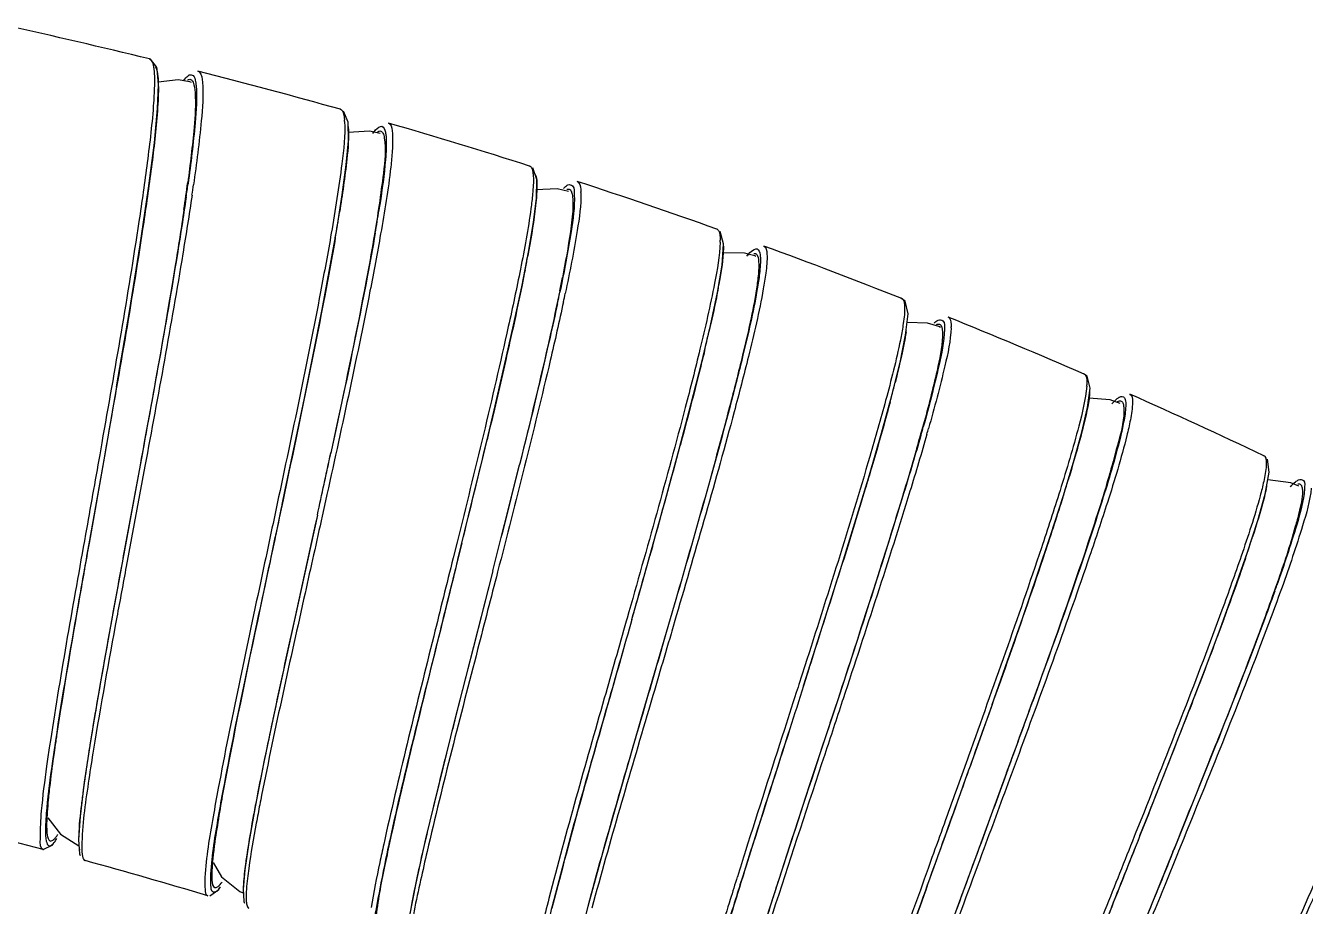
# Model space of a CAD drawing. Header units: millimetres. Extents: x 601 to 1195, y -13 to 407.
# Drawn here: x 1000.04 to 1017.27, y 369.66 to 381.51 of the extents above; entities that cross this region are included whole.
import ezdxf

# ---------------------------------------------------------------- set-up
doc = ezdxf.new("R2010")
doc.units = ezdxf.units.MM
doc.header["$LTSCALE"] = 0.1

msp = doc.modelspace()

# ---------------------------------------------------------------- linework, layer by layer
at = {"color": 7, "linetype": 'Continuous'}
for p, q in [((1001.726, 381.06), (1001.706, 381.066)), ((1001.804, 380.96), (1001.726, 381.06)), ((1002.096, 380.783), (1001.828, 380.752)), ((1002.254, 380.758), (1002.096, 380.783)), ((1002.168, 380.77), (1002.185, 380.793)), ((1002.185, 380.793), (1002.201, 380.811)), ((1002.277, 380.749), (1002.254, 380.758)), ((1004.384, 380.213), (1004.324, 380.363)), ((1004.388, 379.962), (1004.384, 380.213)), ((1004.673, 380.091), (1004.386, 380.073)), ((1004.814, 380.062), (1004.673, 380.091)), ((1006.925, 379.444), (1006.872, 379.597)), ((1006.92, 379.19), (1006.925, 379.444)), ((1007.2, 379.316), (1006.91, 379.304)), ((1007.35, 379.281), (1007.2, 379.316)), ((1007.39, 379.28), (1007.393, 379.272)), ((1009.439, 378.574), (1009.395, 378.741)), ((1004.736, 378.681), (1004.728, 378.636)), ((1006.804, 378.42), (1006.801, 378.401)), ((1009.719, 378.452), (1009.43, 378.454)), ((1009.858, 378.414), (1009.719, 378.452)), ((1009.779, 378.435), (1009.768, 378.422)), ((1009.875, 378.405), (1009.858, 378.414)), ((1011.884, 377.804), (1011.825, 377.843)), ((1011.922, 377.633), (1011.884, 377.804)), ((1011.89, 377.345), (1011.922, 377.633)), ((1012.184, 377.509), (1011.909, 377.515)), ((1012.335, 377.463), (1012.184, 377.509)), ((1006.586, 377.365), (1006.567, 377.278)), ((1012.357, 377.451), (1012.335, 377.463)), ((1009.171, 377.088), (1009.163, 377.057)), ((1009.182, 377.134), (1009.171, 377.088)), ((1014.333, 376.793), (1014.283, 376.826)), ((1001.268, 376.651), (1001.104, 375.719)), ((1014.372, 376.633), (1014.333, 376.793)), ((1014.339, 376.372), (1014.372, 376.633)), ((1014.643, 376.476), (1014.355, 376.497)), ((1014.778, 376.428), (1014.643, 376.476)), ((1004.22, 376.08), (1004.151, 375.759)), ((1004.223, 376.09), (1004.153, 375.764)), ((1006.285, 376.062), (1006.255, 375.937)), ((1001.068, 375.896), (1001.04, 375.734)), ((1001.132, 375.878), (1001.105, 375.723)), ((1008.868, 375.911), (1008.855, 375.861)), ((1001.104, 375.719), (1000.894, 374.537)), ((1001.104, 375.719), (1000.897, 374.546)), ((1001.584, 375.595), (1001.371, 374.442)), ((1001.584, 375.596), (1001.373, 374.453)), ((1006.719, 375.713), (1006.691, 375.602)), ((1006.723, 375.726), (1006.695, 375.613)), ((1011.461, 375.663), (1011.434, 375.572)), ((1016.784, 375.5), (1016.761, 375.679)), ((1001.649, 375.583), (1001.397, 374.232)), ((1016.729, 375.207), (1016.784, 375.5)), ((1003.495, 375.066), (1003.537, 375.263)), ((1017.074, 375.357), (1016.765, 375.399)), ((1017.185, 375.312), (1017.074, 375.357)), ((1017.221, 375.315), (1017.225, 375.304)), ((1004.08, 375.114), (1004.035, 374.911)), ((1003.97, 374.925), (1003.58, 373.146)), ((1003.97, 374.925), (1003.946, 374.814)), ((1003.946, 374.814), (1003.67, 373.558)), ((1000.894, 374.537), (1000.864, 374.37)), ((1005.851, 374.558), (1005.798, 374.347)), ((1005.862, 374.33), (1005.907, 374.511)), ((1005.907, 374.511), (1005.862, 374.331)), ((1005.916, 374.548), (1005.907, 374.511)), ((1008.48, 374.495), (1008.443, 374.365)), ((1011.056, 374.329), (1011.046, 374.295)), ((1006.333, 374.175), (1005.866, 372.345)), ((1006.333, 374.175), (1006.066, 373.133)), ((1008.204, 373.518), (1008.323, 373.939)), ((1016.957, 373.953), (1016.941, 373.91)), ((1008.775, 373.712), (1008.668, 373.345)), ((1008.774, 373.711), (1008.668, 373.345)), ((1008.796, 373.786), (1008.774, 373.711)), ((1008.797, 373.787), (1008.775, 373.712)), ((1008.14, 373.535), (1008.129, 373.498)), ((1008.802, 373.567), (1008.741, 373.36)), ((1008.741, 373.36), (1008.732, 373.327)), ((1003.58, 373.146), (1003.401, 372.318)), ((1010.533, 372.893), (1010.453, 372.645)), ((1010.593, 372.866), (1010.516, 372.625)), ((1001.052, 372.68), (1000.926, 371.937)), ((1010.453, 372.645), (1010.441, 372.608)), ((1013.677, 372.632), (1013.598, 372.413)), ((1013.682, 372.642), (1013.602, 372.419)), ((1005.866, 372.345), (1005.83, 372.205)), ((1011.048, 372.45), (1011.037, 372.417)), ((1013.054, 372.374), (1012.797, 371.655)), ((1015.719, 372.325), (1015.698, 372.273)), ((1000.981, 372.27), (1000.967, 372.184)), ((1003.401, 372.318), (1003.251, 371.599)), ((1003.392, 372.277), (1003.379, 372.217)), ((1015.442, 371.615), (1015.68, 372.226)), ((1000.444, 371.883), (1000.435, 371.824)), ((1000.926, 371.937), (1000.833, 371.33)), ((1016.102, 371.923), (1016.072, 371.846)), ((1016.109, 371.936), (1016.078, 371.857)), ((1012.722, 371.64), (1012.569, 371.216)), ((1012.735, 371.677), (1012.722, 371.64)), ((1012.797, 371.655), (1012.784, 371.618)), ((1013.416, 371.716), (1013.323, 371.462)), ((1003.251, 371.599), (1003.132, 370.997)), ((1013.261, 371.485), (1013.249, 371.452)), ((1013.323, 371.462), (1013.311, 371.429)), ((1015.162, 370.906), (1015.442, 371.615)), ((1000.833, 371.33), (1000.775, 370.866)), ((1005.604, 371.297), (1005.428, 370.565)), ((1003.161, 371.146), (1003.15, 371.09)), ((1003.165, 371.171), (1003.161, 371.146)), ((1003.132, 370.997), (1003.046, 370.515)), ((1003.15, 371.09), (1003.146, 371.071)), ((1005.543, 371.051), (1005.514, 370.93)), ((1000.344, 370.848), (1000.512, 370.63)), ((1000.775, 370.866), (1000.755, 370.55)), ((1005.514, 370.93), (1005.493, 370.839)), ((1015.099, 370.926), (1014.982, 370.633)), ((1015.044, 370.608), (1015.162, 370.906)), ((1015.162, 370.906), (1015.044, 370.609)), ((1014.982, 370.633), (1014.968, 370.596)), ((1015.044, 370.608), (1015.029, 370.572)), ((1000.281, 370.423), (1000.409, 370.485)), ((1000.434, 370.525), (1000.446, 370.545)), ((1003.046, 370.515), (1002.992, 370.147)), ((1004.878, 370.558), (1004.863, 370.493)), ((1004.944, 370.548), (1004.938, 370.52)), ((1005.428, 370.565), (1005.294, 369.967)), ((1000.281, 370.423), (1000.282, 370.423)), ((1000.842, 370.273), (1000.844, 370.272)), ((1009.798, 370.384), (1009.733, 370.18)), ((1009.802, 370.389), (1009.742, 370.2)), ((1010.286, 370.338), (1010.014, 369.493)), ((1015.55, 370.365), (1015.382, 369.952)), ((1015.502, 370.424), (1015.489, 370.39)), ((1015.563, 370.398), (1015.55, 370.365)), ((1002.567, 370.247), (1002.681, 370.055)), ((1002.992, 370.147), (1002.97, 369.888)), ((1009.733, 370.18), (1009.696, 370.062)), ((1002.615, 369.913), (1002.625, 369.918)), ((1002.625, 369.918), (1002.634, 369.925)), ((1002.65, 369.892), (1002.663, 369.912)), ((1002.681, 370.055), (1002.926, 369.855)), ((1005.294, 369.967), (1005.206, 369.51)), ((1002.488, 369.803), (1002.494, 369.8)), ((1002.521, 369.797), (1002.643, 369.881)), ((1002.926, 369.855), (1002.98, 369.833)), ((1002.974, 369.814), (1002.977, 369.786)), ((1010.094, 369.744), (1010.083, 369.711))]:
    msp.add_line(p, q, dxfattribs=at)
for points in [[(1001.831, 380.721), (1001.812, 380.929), (1001.804, 380.96)], [(1001.268, 376.651), (1001.441, 377.666), (1001.586, 378.564), (1001.698, 379.324), (1001.776, 379.934), (1001.819, 380.396), (1001.831, 380.721)], [(1003.537, 375.263), (1003.667, 375.879), (1003.795, 376.496), (1003.918, 377.104), (1004.034, 377.692), (1004.14, 378.251), (1004.232, 378.77), (1004.306, 379.236), (1004.359, 379.638), (1004.388, 379.962)], [(1006.722, 377.997), (1006.812, 378.463), (1006.88, 378.865), (1006.92, 379.19)], [(1009.356, 377.922), (1009.418, 378.287), (1009.439, 378.574)], [(1006.487, 376.923), (1006.612, 377.48), (1006.722, 377.997)], [(1009.141, 376.967), (1009.262, 377.477), (1009.356, 377.922)], [(1011.704, 376.533), (1011.814, 376.977), (1011.89, 377.345)], [(1006.206, 375.732), (1006.35, 376.337), (1006.487, 376.923)], [(1008.842, 375.813), (1009, 376.408), (1009.141, 376.967)], [(1011.404, 375.468), (1011.565, 376.025), (1011.704, 376.533)], [(1014.009, 375.172), (1014.15, 375.635), (1014.262, 376.039), (1014.339, 376.372)], [(1008.323, 373.939), (1008.5, 374.567), (1008.674, 375.196), (1008.842, 375.813)], [(1005.907, 374.511), (1006.056, 375.118), (1006.206, 375.732)], [(1011.036, 374.264), (1011.226, 374.877), (1011.404, 375.468)], [(1013.054, 372.374), (1013.262, 372.962), (1013.466, 373.546), (1013.662, 374.116), (1013.845, 374.661), (1014.009, 375.172)], [(1016.493, 374.426), (1016.63, 374.851), (1016.729, 375.207)], [(1001.373, 374.453), (1001.208, 373.554), (1001.052, 372.68)], [(1016.127, 373.4), (1016.323, 373.938), (1016.493, 374.426)], [(1010.516, 372.625), (1010.642, 373.019), (1010.84, 373.641), (1011.036, 374.264)], [(1015.68, 372.226), (1015.911, 372.825), (1016.127, 373.4)], [(1008.668, 373.345), (1008.345, 372.237), (1008.055, 371.239), (1007.808, 370.373)], [(1006.066, 373.133), (1005.818, 372.157), (1005.604, 371.297)], [(1010.975, 372.437), (1010.602, 371.304), (1010.286, 370.338)], [(1013.249, 371.452), (1012.835, 370.323), (1012.487, 369.37), (1012.188, 368.537)], [(1000.512, 370.63), (1000.76, 370.472), (1000.761, 370.471)], [(1000.755, 370.55), (1000.77, 370.364), (1000.779, 370.339)], [(1007.808, 370.373), (1007.612, 369.655), (1007.467, 369.089), (1007.375, 368.673)], [(1015.489, 370.39), (1015.034, 369.269), (1014.654, 368.329), (1014.328, 367.509)], [(1002.97, 369.888), (1002.981, 369.722), (1002.988, 369.7)]]:
    msp.add_lwpolyline(points, dxfattribs=at)
for centre, radius, start, end in [((982.961, 304.665), 78.667, 76.2121, 77.65815), ((982.961, 304.665), 78.666, 74.27527, 75.72132), ((1004.272, 380.355), 0.0337, 69.2036, 73.9527), ((1003.505, 380.178), 0.833, 4.1095, 4.5121), ((1003.422, 380.173), 0.916, 3.2251, 4.1015), ((982.961, 304.665), 78.666, 72.33861, 73.78465), ((972.067, 383.484), 30.434, 351.6034, 352.2888), ((982.961, 304.665), 78.666, 70.40194, 71.84799), ((972.11, 383.571), 30.409, 351.7431, 352.0863), ((970.83, 383.865), 31.792, 351.6201, 351.8753), ((1007.587, 379.043), 0.411, 134.6418, 137.4246), ((1006.716, 379.242), 0.802, 1.9065, 2.385), ((976.877, 383.39), 27.742, 350.1769, 350.9019), ((982.868, 382.503), 22.206, 350.1878, 351.0075), ((1009.336, 378.743), 0.0339, 63.3458, 70.0892), ((1008.454, 378.618), 0.938, 358.7744, 0.4949), ((982.961, 304.665), 78.667, 68.46527, 69.91132), ((986.232, 382.239), 20.924, 348.9253, 349.4308), ((985.416, 382.398), 22.268, 348.4564, 348.9256), ((1001.122, 379.521), 8.387, 349.4318, 349.7472), ((978.234, 383.962), 29.623, 347.9355, 348.2451), ((977, 384.334), 30.982, 347.8116, 348.0316), ((1012.578, 377.186), 0.444, 132.5657, 133.1877), ((1012.547, 377.22), 0.398, 131.1943, 132.5789), ((982.961, 304.665), 78.666, 66.52877, 67.97481), ((983.26, 383.375), 26.662, 346.4629, 347.0308), ((1008.765, 377.874), 3.168, 351.0942, 351.2618), ((1008.956, 377.845), 2.975, 351.2597, 351.6445), ((1011.768, 377.465), 0.733, 358.3812, 359.4478), ((1014.28, 376.792), 0.0337, 61.2742, 66.6232), ((991.616, 381.802), 20.767, 345.0589, 345.5887), ((994.962, 380.939), 17.312, 345.5974, 345.8572), ((1013.472, 376.722), 0.857, 355.7807, 356.9573), ((982.961, 304.665), 78.666, 64.5921, 66.03815), ((983.759, 383.961), 29.429, 343.9509, 344.577), ((984, 383.987), 29.209, 344.123, 344.3617), ((982.811, 384.435), 30.549, 343.998, 344.1475), ((817.88, 421.184), 193.733, 346.07064, 346.49358), ((894.276, 406.626), 118.638, 344.28614, 344.9706), ((700.573, 441.483), 310.612, 347.62675, 347.78503), ((705.211, 440.171), 305.801, 347.6806, 347.8405), ((775.772, 433.087), 237.968, 345.66668, 346.0236), ((779.706, 431.852), 233.851, 345.72128, 346.08188), ((988.419, 383.222), 26.827, 342.5616, 343.1561), ((1013.813, 375.927), 3.003, 347.3577, 347.7241), ((1014.127, 375.859), 2.682, 347.7191, 348.3737), ((1000.785, 379.726), 16.578, 341.8053, 342.0955), ((997.214, 380.904), 20.338, 341.1899, 341.7941), ((712.186, 457.621), 307.733, 344.13929, 344.30316), ((835.097, 429.227), 184.324, 342.1952, 342.66121), ((989.873, 383.552), 28.66, 340.3155, 340.4917), ((1234.62, 322.82), 236.458, 167.60932, 167.92701), ((968.901, 390.933), 50.376, 339.7788, 339.8947), ((1065.601, 361.324), 65.54, 170.27061, 170.3857), ((746.92, 468.758), 283.549, 339.9297, 340.13634), ((747.474, 468.854), 283.061, 339.8802, 340.08137), ((1045.231, 364.739), 44.886, 170.452, 170.9756), ((849.112, 436.869), 178.672, 338.33448, 338.80547), ((1035.245, 366.567), 35.272, 171.3217, 171.4822), ((1033.375, 367.006), 33.285, 171.4435, 171.5879), ((823.835, 448.009), 206.775, 337.95234, 338.38682), ((822.295, 448.861), 208.523, 337.90398, 338.32838), ((1041.123, 364.22), 39.051, 169.0928, 169.6531), ((1010.028, 370.151), 9.726, 173.1353, 174.4683), ((1016.649, 369.101), 15.972, 172.1808, 172.402), ((1039.796, 363.912), 37.286, 168.8006, 169.002), ((982.961, 304.665), 68, 75.24373, 76.68978), ((1049.561, 360.3), 45.311, 166.5496, 167.1088), ((1000.011, 370.931), 0.558, 322.8034, 325.0425), ((999.885, 371.02), 0.712, 325.0051, 326.1968), ((1002.856, 370.541), 2.1, 178.333, 178.5346), ((1000.141, 370.752), 0.371, 320.348, 321.429), ((982.961, 304.665), 68, 73.30694, 74.75299), ((1010.206, 369.271), 7.266, 172.0668, 172.3055), ((1145.474, 327.339), 142.407, 162.39781, 162.54512), ((1009.728, 369.335), 6.783, 172.3068, 172.4427), ((1021.693, 366.52), 16.757, 168.2619, 168.3877), ((1122.565, 333.724), 118.098, 162.10206, 162.24197), ((1035.224, 362.645), 28.951, 165.7625, 166.0373), ((1087.283, 345.005), 81.056, 162.25393, 162.56171), ((1090.852, 343.645), 84.81, 162.11578, 162.44031)]:
    msp.add_arc(centre, radius, start, end, dxfattribs=at)
for points, knots in [([(1001.71, 381.065), (1001.73, 381.06), (1001.749, 381.024), (1001.757, 380.994), (1001.759, 380.983)], [0, 0, 0, 0, 0.649511, 1, 1, 1, 1]), ([(1001.759, 380.983), (1001.764, 380.964), (1001.779, 380.862), (1001.778, 380.758), (1001.775, 380.673)], [0, 0, 0, 0, 0.183897, 1, 1, 1, 1]), ([(1001.791, 380.959), (1001.814, 380.922), (1001.829, 380.794), (1001.831, 380.674), (1001.829, 380.596)], [0, 0, 0, 0, 0.360552, 1, 1, 1, 1]), ([(1002.201, 380.811), (1002.208, 380.82), (1002.222, 380.834), (1002.239, 380.845), (1002.246, 380.849)], [0, 0, 0, 0, 0.559684, 1, 1, 1, 1]), ([(1002.226, 380.783), (1002.232, 380.786), (1002.243, 380.791), (1002.257, 380.791), (1002.262, 380.79)], [0, 0, 0, 0, 0.545622, 1, 1, 1, 1]), ([(1002.246, 380.849), (1002.262, 380.857), (1002.321, 380.845), (1002.325, 380.788), (1002.33, 380.759)], [0, 0, 0, 0, 0.368106, 1, 1, 1, 1]), ([(1002.262, 380.79), (1002.266, 380.789), (1002.274, 380.785), (1002.28, 380.779), (1002.283, 380.776)], [0, 0, 0, 0, 0.47291, 1, 1, 1, 1]), ([(1002.283, 380.776), (1002.289, 380.768), (1002.316, 380.718), (1002.32, 380.66), (1002.324, 380.613)], [0, 0, 0, 0, 0.166184, 1, 1, 1, 1]), ([(1002.363, 380.902), (1002.371, 380.9), (1002.417, 380.863), (1002.417, 380.799), (1002.422, 380.753)], [0, 0, 0, 0, 0.150079, 1, 1, 1, 1]), ([(1001.775, 380.673), (1001.773, 380.608), (1001.755, 380.272), (1001.715, 379.938), (1001.68, 379.671)], [0, 0, 0, 0, 0.19566, 1, 1, 1, 1]), ([(1001.829, 380.596), (1001.827, 380.534), (1001.81, 380.22), (1001.774, 379.907), (1001.743, 379.657)], [0, 0, 0, 0, 0.197152, 1, 1, 1, 1]), ([(1002.324, 380.613), (1002.335, 380.456), (1002.306, 380.049), (1002.259, 379.647), (1002.226, 379.401)], [0, 0, 0, 0, 0.387853, 1, 1, 1, 1]), ([(1002.337, 380.708), (1002.354, 380.542), (1002.319, 380.096), (1002.267, 379.658), (1002.229, 379.384)], [0, 0, 0, 0, 0.377068, 1, 1, 1, 1]), ([(1002.422, 380.753), (1002.439, 380.579), (1002.4, 380.115), (1002.344, 379.657), (1002.303, 379.372)], [0, 0, 0, 0, 0.376199, 1, 1, 1, 1]), ([(1002.33, 380.759), (1002.332, 380.751), (1002.334, 380.734), (1002.336, 380.717), (1002.337, 380.708)], [0, 0, 0, 0, 0.475382, 1, 1, 1, 1]), ([(1004.284, 380.387), (1004.291, 380.384), (1004.331, 380.346), (1004.332, 380.288), (1004.335, 380.244)], [0, 0, 0, 0, 0.153465, 1, 1, 1, 1]), ([(1004.337, 380.224), (1004.347, 380.034), (1004.288, 379.528), (1004.212, 379.03), (1004.158, 378.72)], [0, 0, 0, 0, 0.376842, 1, 1, 1, 1]), ([(1004.386, 380.156), (1004.397, 380.009), (1004.361, 379.621), (1004.308, 379.239), (1004.27, 379.003)], [0, 0, 0, 0, 0.381696, 1, 1, 1, 1]), ([(1004.717, 380.062), (1004.723, 380.07), (1004.736, 380.086), (1004.749, 380.102), (1004.755, 380.109)], [0, 0, 0, 0, 0.530351, 1, 1, 1, 1]), ([(1004.755, 380.109), (1004.777, 380.133), (1004.847, 380.197), (1004.881, 380.111), (1004.887, 380.081)], [0, 0, 0, 0, 0.517698, 1, 1, 1, 1]), ([(1004.769, 380.076), (1004.778, 380.083), (1004.794, 380.094), (1004.816, 380.097), (1004.824, 380.094)], [0, 0, 0, 0, 0.576913, 1, 1, 1, 1]), ([(1004.824, 380.094), (1004.83, 380.092), (1004.842, 380.084), (1004.85, 380.072), (1004.853, 380.066)], [0, 0, 0, 0, 0.447775, 1, 1, 1, 1]), ([(1004.887, 380.081), (1004.891, 380.063), (1004.903, 379.965), (1004.898, 379.866), (1004.893, 379.786)], [0, 0, 0, 0, 0.183253, 1, 1, 1, 1]), ([(1004.929, 380.203), (1004.966, 380.192), (1004.99, 380.026), (1004.984, 379.916), (1004.978, 379.826)], [0, 0, 0, 0, 0.301139, 1, 1, 1, 1]), ([(1004.871, 380.004), (1004.898, 379.848), (1004.845, 379.398), (1004.784, 378.962), (1004.736, 378.681)], [0, 0, 0, 0, 0.357458, 1, 1, 1, 1]), ([(1004.853, 380.066), (1004.857, 380.057), (1004.865, 380.037), (1004.869, 380.016), (1004.871, 380.004)], [0, 0, 0, 0, 0.443422, 1, 1, 1, 1]), ([(1004.893, 379.786), (1004.89, 379.735), (1004.868, 379.483), (1004.832, 379.232), (1004.8, 379.033)], [0, 0, 0, 0, 0.201635, 1, 1, 1, 1]), ([(1004.978, 379.826), (1004.974, 379.754), (1004.937, 379.38), (1004.875, 379.008), (1004.822, 378.709)], [0, 0, 0, 0, 0.191095, 1, 1, 1, 1]), ([(1001.68, 379.671), (1001.646, 379.406), (1001.464, 378.144), (1001.244, 376.888), (1001.068, 375.896)], [0, 0, 0, 0, 0.20946, 1, 1, 1, 1]), ([(1001.743, 379.657), (1001.709, 379.394), (1001.529, 378.13), (1001.308, 376.873), (1001.132, 375.878)], [0, 0, 0, 0, 0.207924, 1, 1, 1, 1]), ([(1006.828, 379.624), (1006.83, 379.623), (1006.835, 379.621), (1006.839, 379.619), (1006.841, 379.617)], [0, 0, 0, 0, 0.489434, 1, 1, 1, 1]), ([(1006.871, 379.542), (1006.874, 379.524), (1006.883, 379.426), (1006.875, 379.327), (1006.868, 379.247)], [0, 0, 0, 0, 0.18423, 1, 1, 1, 1]), ([(1006.9, 379.518), (1006.921, 379.482), (1006.928, 379.357), (1006.923, 379.242), (1006.916, 379.166)], [0, 0, 0, 0, 0.356313, 1, 1, 1, 1]), ([(1007.469, 379.417), (1007.476, 379.414), (1007.517, 379.378), (1007.515, 379.319), (1007.517, 379.275)], [0, 0, 0, 0, 0.153419, 1, 1, 1, 1]), ([(1002.283, 379.231), (1002.244, 378.967), (1002.05, 377.748), (1001.826, 376.534), (1001.649, 375.583)], [0, 0, 0, 0, 0.216495, 1, 1, 1, 1]), ([(1006.868, 379.247), (1006.862, 379.181), (1006.821, 378.842), (1006.758, 378.507), (1006.705, 378.237)], [0, 0, 0, 0, 0.193809, 1, 1, 1, 1]), ([(1007.429, 379.235), (1007.437, 379.07), (1007.372, 378.63), (1007.292, 378.197), (1007.236, 377.927)], [0, 0, 0, 0, 0.37437, 1, 1, 1, 1]), ([(1007.299, 379.336), (1007.306, 379.343), (1007.32, 379.356), (1007.336, 379.366), (1007.343, 379.37)], [0, 0, 0, 0, 0.553643, 1, 1, 1, 1]), ([(1007.517, 379.268), (1007.523, 379.096), (1007.453, 378.639), (1007.368, 378.189), (1007.308, 377.909)], [0, 0, 0, 0, 0.375315, 1, 1, 1, 1]), ([(1007.329, 379.31), (1007.335, 379.312), (1007.345, 379.315), (1007.356, 379.314), (1007.36, 379.312)], [0, 0, 0, 0, 0.535349, 1, 1, 1, 1]), ([(1007.343, 379.37), (1007.362, 379.379), (1007.44, 379.353), (1007.427, 379.276), (1007.429, 379.235)], [0, 0, 0, 0, 0.335081, 1, 1, 1, 1]), ([(1007.36, 379.312), (1007.367, 379.31), (1007.379, 379.301), (1007.387, 379.288), (1007.39, 379.28)], [0, 0, 0, 0, 0.443065, 1, 1, 1, 1]), ([(1007.393, 379.272), (1007.4, 379.253), (1007.421, 379.129), (1007.407, 379.004), (1007.396, 378.899)], [0, 0, 0, 0, 0.157696, 1, 1, 1, 1]), ([(1002.204, 379.204), (1002.166, 378.943), (1001.977, 377.737), (1001.757, 376.536), (1001.584, 375.596)], [0, 0, 0, 0, 0.216493, 1, 1, 1, 1]), ([(1006.916, 379.166), (1006.912, 379.115), (1006.884, 378.865), (1006.841, 378.618), (1006.804, 378.42)], [0, 0, 0, 0, 0.201831, 1, 1, 1, 1]), ([(1002.175, 379.04), (1002.138, 378.787), (1001.956, 377.636), (1001.748, 376.49), (1001.584, 375.595)], [0, 0, 0, 0, 0.219339, 1, 1, 1, 1]), ([(1007.396, 378.899), (1007.39, 378.846), (1007.357, 378.585), (1007.309, 378.326), (1007.269, 378.12)], [0, 0, 0, 0, 0.203653, 1, 1, 1, 1]), ([(1004.158, 378.72), (1004.112, 378.456), (1003.887, 377.239), (1003.632, 376.028), (1003.43, 375.079)], [0, 0, 0, 0, 0.216478, 1, 1, 1, 1]), ([(1004.822, 378.709), (1004.777, 378.453), (1004.549, 377.25), (1004.287, 376.055), (1004.08, 375.114)], [0, 0, 0, 0, 0.212388, 1, 1, 1, 1]), ([(1004.749, 378.719), (1004.716, 378.53), (1004.555, 377.651), (1004.371, 376.776), (1004.223, 376.09)], [0, 0, 0, 0, 0.215018, 1, 1, 1, 1]), ([(1009.351, 378.773), (1009.358, 378.769), (1009.395, 378.728), (1009.392, 378.67), (1009.392, 378.626)], [0, 0, 0, 0, 0.153739, 1, 1, 1, 1]), ([(1004.212, 378.657), (1004.167, 378.396), (1003.945, 377.196), (1003.693, 376.001), (1003.495, 375.066)], [0, 0, 0, 0, 0.216492, 1, 1, 1, 1]), ([(1004.728, 378.636), (1004.697, 378.451), (1004.54, 377.596), (1004.362, 376.746), (1004.22, 376.08)], [0, 0, 0, 0, 0.216172, 1, 1, 1, 1]), ([(1009.392, 378.598), (1009.388, 378.412), (1009.299, 377.927), (1009.193, 377.45), (1009.121, 377.156)], [0, 0, 0, 0, 0.380273, 1, 1, 1, 1]), ([(1009.437, 378.546), (1009.437, 378.515), (1009.43, 378.34), (1009.401, 378.168), (1009.376, 378.028)], [0, 0, 0, 0, 0.182143, 1, 1, 1, 1]), ([(1009.981, 378.546), (1010.016, 378.533), (1010.031, 378.374), (1010.019, 378.269), (1010.007, 378.183)], [0, 0, 0, 0, 0.302584, 1, 1, 1, 1]), ([(1009.809, 378.472), (1009.831, 378.492), (1009.902, 378.541), (1009.927, 378.459), (1009.931, 378.43)], [0, 0, 0, 0, 0.504639, 1, 1, 1, 1]), ([(1009.848, 378.447), (1009.852, 378.447), (1009.859, 378.448), (1009.866, 378.446), (1009.869, 378.445)], [0, 0, 0, 0, 0.519233, 1, 1, 1, 1]), ([(1009.869, 378.445), (1009.872, 378.444), (1009.878, 378.441), (1009.883, 378.436), (1009.885, 378.434)], [0, 0, 0, 0, 0.482527, 1, 1, 1, 1]), ([(1009.885, 378.434), (1009.905, 378.41), (1009.916, 378.313), (1009.912, 378.227), (1009.907, 378.169)], [0, 0, 0, 0, 0.351263, 1, 1, 1, 1]), ([(1009.931, 378.43), (1009.933, 378.413), (1009.939, 378.319), (1009.929, 378.225), (1009.92, 378.148)], [0, 0, 0, 0, 0.183759, 1, 1, 1, 1]), ([(1006.705, 378.237), (1006.653, 377.978), (1006.39, 376.747), (1006.09, 375.525), (1005.851, 374.558)], [0, 0, 0, 0, 0.209452, 1, 1, 1, 1]), ([(1006.766, 378.22), (1006.753, 378.154), (1006.696, 377.868), (1006.635, 377.584), (1006.586, 377.365)], [0, 0, 0, 0, 0.230506, 1, 1, 1, 1]), ([(1010.007, 378.183), (1009.998, 378.111), (1009.936, 377.733), (1009.848, 377.36), (1009.773, 377.059)], [0, 0, 0, 0, 0.189248, 1, 1, 1, 1]), ([(1009.907, 378.169), (1009.901, 378.103), (1009.85, 377.735), (1009.766, 377.373), (1009.695, 377.078)], [0, 0, 0, 0, 0.181102, 1, 1, 1, 1]), ([(1009.92, 378.148), (1009.911, 378.08), (1009.853, 377.718), (1009.77, 377.362), (1009.7, 377.075)], [0, 0, 0, 0, 0.190235, 1, 1, 1, 1]), ([(1007.233, 377.941), (1007.2, 377.78), (1007.04, 377.034), (1006.861, 376.293), (1006.719, 375.713)], [0, 0, 0, 0, 0.216175, 1, 1, 1, 1]), ([(1009.367, 377.982), (1009.359, 377.938), (1009.321, 377.74), (1009.277, 377.543), (1009.242, 377.391)], [0, 0, 0, 0, 0.223612, 1, 1, 1, 1]), ([(1011.837, 377.841), (1011.841, 377.839), (1011.849, 377.834), (1011.855, 377.826), (1011.858, 377.822)], [0, 0, 0, 0, 0.467827, 1, 1, 1, 1]), ([(1007.283, 377.793), (1007.227, 377.53), (1006.949, 376.314), (1006.64, 375.106), (1006.397, 374.159)], [0, 0, 0, 0, 0.215582, 1, 1, 1, 1]), ([(1007.203, 377.77), (1007.17, 377.618), (1007.019, 376.935), (1006.854, 376.254), (1006.723, 375.726)], [0, 0, 0, 0, 0.222122, 1, 1, 1, 1]), ([(1011.874, 377.759), (1011.876, 377.742), (1011.879, 377.647), (1011.866, 377.553), (1011.854, 377.477)], [0, 0, 0, 0, 0.184406, 1, 1, 1, 1]), ([(1011.858, 377.822), (1011.862, 377.814), (1011.87, 377.793), (1011.873, 377.771), (1011.874, 377.759)], [0, 0, 0, 0, 0.432625, 1, 1, 1, 1]), ([(1012.285, 377.519), (1012.292, 377.526), (1012.306, 377.537), (1012.322, 377.547), (1012.329, 377.55)], [0, 0, 0, 0, 0.548536, 1, 1, 1, 1]), ([(1012.305, 377.489), (1012.312, 377.492), (1012.326, 377.497), (1012.341, 377.496), (1012.347, 377.494)], [0, 0, 0, 0, 0.554381, 1, 1, 1, 1]), ([(1012.329, 377.55), (1012.348, 377.559), (1012.425, 377.541), (1012.411, 377.463), (1012.411, 377.424)], [0, 0, 0, 0, 0.351151, 1, 1, 1, 1]), ([(1012.347, 377.494), (1012.351, 377.492), (1012.359, 377.487), (1012.364, 377.48), (1012.367, 377.475)], [0, 0, 0, 0, 0.470696, 1, 1, 1, 1]), ([(1012.462, 377.591), (1012.469, 377.588), (1012.505, 377.553), (1012.501, 377.498), (1012.501, 377.458)], [0, 0, 0, 0, 0.157386, 1, 1, 1, 1]), ([(1011.854, 377.477), (1011.844, 377.411), (1011.781, 377.072), (1011.694, 376.737), (1011.621, 376.468)], [0, 0, 0, 0, 0.192126, 1, 1, 1, 1]), ([(1011.895, 377.384), (1011.888, 377.337), (1011.847, 377.111), (1011.794, 376.887), (1011.749, 376.709)], [0, 0, 0, 0, 0.203688, 1, 1, 1, 1]), ([(1012.386, 377.33), (1012.379, 377.174), (1012.295, 376.772), (1012.194, 376.377), (1012.127, 376.134)], [0, 0, 0, 0, 0.382776, 1, 1, 1, 1]), ([(1012.411, 377.424), (1012.41, 377.259), (1012.314, 376.817), (1012.203, 376.385), (1012.128, 376.113)], [0, 0, 0, 0, 0.370358, 1, 1, 1, 1]), ([(1012.501, 377.445), (1012.496, 377.272), (1012.394, 376.816), (1012.278, 376.369), (1012.198, 376.09)], [0, 0, 0, 0, 0.373654, 1, 1, 1, 1]), ([(1012.367, 377.475), (1012.371, 377.468), (1012.389, 377.422), (1012.387, 377.371), (1012.386, 377.33)], [0, 0, 0, 0, 0.172141, 1, 1, 1, 1]), ([(1006.567, 377.278), (1006.546, 377.182), (1006.454, 376.776), (1006.359, 376.371), (1006.285, 376.062)], [0, 0, 0, 0, 0.236614, 1, 1, 1, 1]), ([(1009.121, 377.156), (1009.058, 376.894), (1008.748, 375.682), (1008.408, 374.479), (1008.14, 373.535)], [0, 0, 0, 0, 0.215565, 1, 1, 1, 1]), ([(1009.695, 377.078), (1009.639, 376.845), (1009.359, 375.742), (1009.045, 374.648), (1008.796, 373.786)], [0, 0, 0, 0, 0.210716, 1, 1, 1, 1]), ([(1009.7, 377.075), (1009.643, 376.84), (1009.36, 375.74), (1009.046, 374.647), (1008.797, 373.787)], [0, 0, 0, 0, 0.212144, 1, 1, 1, 1]), ([(1009.773, 377.059), (1009.712, 376.81), (1009.407, 375.641), (1009.069, 374.48), (1008.802, 373.567)], [0, 0, 0, 0, 0.212619, 1, 1, 1, 1]), ([(1009.163, 377.057), (1009.142, 376.969), (1009.047, 376.586), (1008.947, 376.204), (1008.868, 375.911)], [0, 0, 0, 0, 0.230725, 1, 1, 1, 1]), ([(1014.296, 376.822), (1014.303, 376.818), (1014.337, 376.776), (1014.33, 376.72), (1014.328, 376.677)], [0, 0, 0, 0, 0.154421, 1, 1, 1, 1]), ([(1014.327, 376.659), (1014.313, 376.477), (1014.194, 376.004), (1014.058, 375.541), (1013.968, 375.254)], [0, 0, 0, 0, 0.376961, 1, 1, 1, 1]), ([(1011.621, 376.468), (1011.553, 376.216), (1011.211, 375.018), (1010.833, 373.831), (1010.533, 372.893)], [0, 0, 0, 0, 0.209483, 1, 1, 1, 1]), ([(1014.367, 376.602), (1014.363, 376.454), (1014.272, 376.065), (1014.166, 375.685), (1014.094, 375.449)], [0, 0, 0, 0, 0.374457, 1, 1, 1, 1]), ([(1014.738, 376.493), (1014.749, 376.501), (1014.774, 376.522), (1014.824, 376.523), (1014.836, 376.504)], [0, 0, 0, 0, 0.368172, 1, 1, 1, 1]), ([(1014.742, 376.452), (1014.751, 376.457), (1014.767, 376.463), (1014.784, 376.462), (1014.791, 376.459)], [0, 0, 0, 0, 0.565197, 1, 1, 1, 1]), ([(1014.791, 376.459), (1014.798, 376.456), (1014.81, 376.445), (1014.816, 376.429), (1014.819, 376.421)], [0, 0, 0, 0, 0.438271, 1, 1, 1, 1]), ([(1014.836, 376.504), (1014.841, 376.496), (1014.848, 376.475), (1014.851, 376.454), (1014.852, 376.441)], [0, 0, 0, 0, 0.428512, 1, 1, 1, 1]), ([(1014.91, 376.552), (1014.943, 376.538), (1014.949, 376.385), (1014.931, 376.286), (1014.915, 376.205)], [0, 0, 0, 0, 0.304334, 1, 1, 1, 1]), ([(1011.681, 376.447), (1011.665, 376.387), (1011.594, 376.124), (1011.519, 375.863), (1011.461, 375.663)], [0, 0, 0, 0, 0.231443, 1, 1, 1, 1]), ([(1014.826, 376.378), (1014.837, 376.221), (1014.72, 375.778), (1014.602, 375.351), (1014.516, 375.074)], [0, 0, 0, 0, 0.351032, 1, 1, 1, 1]), ([(1014.819, 376.421), (1014.821, 376.414), (1014.824, 376.4), (1014.825, 376.386), (1014.826, 376.378)], [0, 0, 0, 0, 0.460691, 1, 1, 1, 1]), ([(1014.852, 376.441), (1014.853, 376.425), (1014.854, 376.336), (1014.839, 376.248), (1014.825, 376.176)], [0, 0, 0, 0, 0.184771, 1, 1, 1, 1]), ([(1014.825, 376.176), (1014.812, 376.108), (1014.731, 375.75), (1014.624, 375.399), (1014.534, 375.115)], [0, 0, 0, 0, 0.188442, 1, 1, 1, 1]), ([(1014.915, 376.205), (1014.901, 376.134), (1014.815, 375.759), (1014.701, 375.392), (1014.606, 375.094)], [0, 0, 0, 0, 0.187441, 1, 1, 1, 1]), ([(1012.094, 375.996), (1012.021, 375.74), (1011.666, 374.547), (1011.279, 373.365), (1010.975, 372.437)], [0, 0, 0, 0, 0.214746, 1, 1, 1, 1]), ([(1012.177, 376.014), (1012.103, 375.756), (1011.745, 374.563), (1011.355, 373.379), (1011.048, 372.45)], [0, 0, 0, 0, 0.21481, 1, 1, 1, 1]), ([(1012.04, 375.825), (1011.969, 375.577), (1011.63, 374.443), (1011.263, 373.317), (1010.975, 372.437)], [0, 0, 0, 0, 0.218027, 1, 1, 1, 1]), ([(1001.04, 375.734), (1000.977, 375.378), (1000.749, 374.098), (1000.518, 372.817), (1000.377, 371.889)], [0, 0, 0, 0, 0.278092, 1, 1, 1, 1]), ([(1016.745, 375.642), (1016.746, 375.626), (1016.744, 375.536), (1016.726, 375.447), (1016.71, 375.376)], [0, 0, 0, 0, 0.18477, 1, 1, 1, 1]), ([(1016.714, 375.723), (1016.718, 375.721), (1016.725, 375.716), (1016.73, 375.709), (1016.732, 375.705)], [0, 0, 0, 0, 0.473011, 1, 1, 1, 1]), ([(1016.732, 375.705), (1016.736, 375.697), (1016.743, 375.676), (1016.745, 375.655), (1016.745, 375.642)], [0, 0, 0, 0, 0.430292, 1, 1, 1, 1]), ([(1011.434, 375.572), (1011.405, 375.474), (1011.282, 375.059), (1011.155, 374.645), (1011.056, 374.329)], [0, 0, 0, 0, 0.235757, 1, 1, 1, 1]), ([(1013.968, 375.254), (1013.887, 374.995), (1013.494, 373.797), (1013.069, 372.61), (1012.735, 371.677)], [0, 0, 0, 0, 0.214731, 1, 1, 1, 1]), ([(1016.71, 375.376), (1016.696, 375.311), (1016.61, 374.971), (1016.499, 374.639), (1016.407, 374.371)], [0, 0, 0, 0, 0.190086, 1, 1, 1, 1]), ([(1016.743, 375.27), (1016.733, 375.226), (1016.68, 375.01), (1016.614, 374.798), (1016.56, 374.63)], [0, 0, 0, 0, 0.204006, 1, 1, 1, 1]), ([(1017.259, 375.277), (1017.249, 375.112), (1017.122, 374.675), (1016.983, 374.249), (1016.888, 373.981)], [0, 0, 0, 0, 0.367393, 1, 1, 1, 1]), ([(1017.35, 375.287), (1017.334, 375.115), (1017.202, 374.665), (1017.055, 374.227), (1016.957, 373.953)], [0, 0, 0, 0, 0.372504, 1, 1, 1, 1]), ([(1017.138, 375.371), (1017.145, 375.377), (1017.159, 375.386), (1017.173, 375.395), (1017.18, 375.398)], [0, 0, 0, 0, 0.543185, 1, 1, 1, 1]), ([(1017.171, 375.345), (1017.176, 375.346), (1017.186, 375.347), (1017.195, 375.344), (1017.199, 375.342)], [0, 0, 0, 0, 0.530691, 1, 1, 1, 1]), ([(1017.18, 375.398), (1017.2, 375.407), (1017.277, 375.393), (1017.261, 375.315), (1017.259, 375.277)], [0, 0, 0, 0, 0.366826, 1, 1, 1, 1]), ([(1017.225, 375.304), (1017.23, 375.286), (1017.237, 375.168), (1017.208, 375.052), (1017.185, 374.956)], [0, 0, 0, 0, 0.155775, 1, 1, 1, 1]), ([(1017.199, 375.342), (1017.204, 375.34), (1017.214, 375.332), (1017.219, 375.321), (1017.221, 375.315)], [0, 0, 0, 0, 0.457474, 1, 1, 1, 1]), ([(1003.43, 375.079), (1003.355, 374.724), (1003.084, 373.448), (1002.809, 372.172), (1002.636, 371.246)], [0, 0, 0, 0, 0.278416, 1, 1, 1, 1]), ([(1014.012, 375.183), (1013.932, 374.928), (1013.545, 373.746), (1013.127, 372.575), (1012.797, 371.655)], [0, 0, 0, 0, 0.214746, 1, 1, 1, 1]), ([(1014.606, 375.094), (1014.529, 374.852), (1014.151, 373.72), (1013.741, 372.598), (1013.416, 371.716)], [0, 0, 0, 0, 0.212448, 1, 1, 1, 1]), ([(1014.534, 375.115), (1014.478, 374.936), (1014.207, 374.107), (1013.914, 373.286), (1013.682, 372.642)], [0, 0, 0, 0, 0.215217, 1, 1, 1, 1]), ([(1003.495, 375.065), (1003.419, 374.709), (1003.148, 373.433), (1002.873, 372.158), (1002.702, 371.233)], [0, 0, 0, 0, 0.27929, 1, 1, 1, 1]), ([(1003.495, 375.065), (1003.429, 374.751), (1003.185, 373.6), (1002.939, 372.45), (1002.778, 371.61)], [0, 0, 0, 0, 0.272866, 1, 1, 1, 1]), ([(1004.035, 374.911), (1003.958, 374.564), (1003.681, 373.313), (1003.4, 372.063), (1003.22, 371.153)], [0, 0, 0, 0, 0.276801, 1, 1, 1, 1]), ([(1014.516, 375.074), (1014.46, 374.898), (1014.194, 374.079), (1013.906, 373.268), (1013.677, 372.632)], [0, 0, 0, 0, 0.215133, 1, 1, 1, 1]), ([(1017.185, 374.956), (1017.17, 374.893), (1017.085, 374.573), (1016.979, 374.259), (1016.891, 374.008)], [0, 0, 0, 0, 0.195307, 1, 1, 1, 1]), ([(1000.897, 374.546), (1000.854, 374.305), (1000.703, 373.444), (1000.554, 372.582), (1000.46, 371.958)], [0, 0, 0, 0, 0.279267, 1, 1, 1, 1]), ([(1001.371, 374.442), (1001.337, 374.259), (1001.212, 373.579), (1001.089, 372.899), (1001.003, 372.4)], [0, 0, 0, 0, 0.267935, 1, 1, 1, 1]), ([(1000.864, 374.37), (1000.823, 374.139), (1000.677, 373.311), (1000.534, 372.482), (1000.444, 371.883)], [0, 0, 0, 0, 0.279594, 1, 1, 1, 1]), ([(1001.397, 374.232), (1001.355, 374.004), (1001.203, 373.185), (1001.054, 372.365), (1000.957, 371.771)], [0, 0, 0, 0, 0.27802, 1, 1, 1, 1]), ([(1005.798, 374.347), (1005.711, 373.996), (1005.398, 372.735), (1005.082, 371.474), (1004.878, 370.558)], [0, 0, 0, 0, 0.278106, 1, 1, 1, 1]), ([(1005.862, 374.331), (1005.774, 373.974), (1005.46, 372.703), (1005.142, 371.432), (1004.942, 370.512)], [0, 0, 0, 0, 0.280714, 1, 1, 1, 1]), ([(1005.862, 374.33), (1005.775, 373.979), (1005.463, 372.72), (1005.146, 371.462), (1004.944, 370.548)], [0, 0, 0, 0, 0.278863, 1, 1, 1, 1]), ([(1016.407, 374.371), (1016.323, 374.127), (1015.908, 372.971), (1015.457, 371.829), (1015.099, 370.926)], [0, 0, 0, 0, 0.209549, 1, 1, 1, 1]), ([(1016.466, 374.347), (1016.446, 374.29), (1016.362, 374.046), (1016.275, 373.803), (1016.207, 373.617)], [0, 0, 0, 0, 0.232072, 1, 1, 1, 1]), ([(1006.397, 374.159), (1006.307, 373.811), (1005.985, 372.558), (1005.659, 371.306), (1005.448, 370.396)], [0, 0, 0, 0, 0.277489, 1, 1, 1, 1]), ([(1016.941, 373.91), (1016.85, 373.657), (1016.409, 372.479), (1015.936, 371.314), (1015.563, 370.398)], [0, 0, 0, 0, 0.213934, 1, 1, 1, 1]), ([(1016.891, 374.008), (1016.838, 373.856), (1016.586, 373.157), (1016.316, 372.464), (1016.102, 371.923)], [0, 0, 0, 0, 0.216418, 1, 1, 1, 1]), ([(1016.858, 373.898), (1016.806, 373.752), (1016.565, 373.095), (1016.31, 372.443), (1016.109, 371.936)], [0, 0, 0, 0, 0.220879, 1, 1, 1, 1]), ([(1008.129, 373.498), (1008.031, 373.151), (1007.677, 371.908), (1007.32, 370.665), (1007.087, 369.762)], [0, 0, 0, 0, 0.27859, 1, 1, 1, 1]), ([(1008.204, 373.518), (1008.104, 373.167), (1007.747, 371.911), (1007.386, 370.656), (1007.153, 369.745)], [0, 0, 0, 0, 0.279336, 1, 1, 1, 1]), ([(1008.204, 373.518), (1008.105, 373.168), (1007.751, 371.919), (1007.393, 370.671), (1007.163, 369.765)], [0, 0, 0, 0, 0.27993, 1, 1, 1, 1]), ([(1016.172, 373.521), (1016.137, 373.427), (1015.988, 373.027), (1015.836, 372.629), (1015.719, 372.325)], [0, 0, 0, 0, 0.235604, 1, 1, 1, 1]), ([(1008.668, 373.345), (1008.569, 373.004), (1008.211, 371.776), (1007.849, 370.549), (1007.612, 369.656)], [0, 0, 0, 0, 0.277722, 1, 1, 1, 1]), ([(1008.732, 373.327), (1008.632, 372.986), (1008.271, 371.757), (1007.907, 370.528), (1007.666, 369.634)], [0, 0, 0, 0, 0.276787, 1, 1, 1, 1]), ([(1018.678, 373.031), (1018.579, 372.777), (1018.103, 371.597), (1017.594, 370.43), (1017.194, 369.513)], [0, 0, 0, 0, 0.213855, 1, 1, 1, 1]), ([(1018.718, 372.956), (1018.62, 372.706), (1018.151, 371.542), (1017.649, 370.391), (1017.254, 369.487)], [0, 0, 0, 0, 0.21387, 1, 1, 1, 1]), ([(1010.441, 372.608), (1010.38, 372.418), (1010.144, 371.683), (1009.907, 370.949), (1009.734, 370.403)], [0, 0, 0, 0, 0.258373, 1, 1, 1, 1]), ([(1010.516, 372.625), (1010.454, 372.432), (1010.214, 371.685), (1009.973, 370.939), (1009.798, 370.384)], [0, 0, 0, 0, 0.258495, 1, 1, 1, 1]), ([(1010.516, 372.625), (1010.454, 372.432), (1010.216, 371.687), (1009.976, 370.942), (1009.802, 370.389)], [0, 0, 0, 0, 0.258681, 1, 1, 1, 1]), ([(1011.037, 372.417), (1010.959, 372.178), (1010.658, 371.27), (1010.356, 370.361), (1010.14, 369.69)], [0, 0, 0, 0, 0.262867, 1, 1, 1, 1]), ([(1010.975, 372.437), (1010.906, 372.227), (1010.641, 371.421), (1010.375, 370.616), (1010.182, 370.018)], [0, 0, 0, 0, 0.260113, 1, 1, 1, 1]), ([(1003.379, 372.217), (1003.36, 372.123), (1003.286, 371.775), (1003.215, 371.426), (1003.165, 371.171)], [0, 0, 0, 0, 0.2692, 1, 1, 1, 1]), ([(1005.83, 372.205), (1005.805, 372.103), (1005.708, 371.719), (1005.612, 371.334), (1005.543, 371.051)], [0, 0, 0, 0, 0.263541, 1, 1, 1, 1]), ([(1000.435, 371.824), (1000.423, 371.743), (1000.382, 371.463), (1000.346, 371.182), (1000.328, 370.983)], [0, 0, 0, 0, 0.290588, 1, 1, 1, 1]), ([(1000.448, 371.875), (1000.44, 371.824), (1000.413, 371.637), (1000.388, 371.45), (1000.372, 371.313)], [0, 0, 0, 0, 0.272611, 1, 1, 1, 1]), ([(1000.362, 371.791), (1000.35, 371.709), (1000.308, 371.426), (1000.271, 371.142), (1000.253, 370.94)], [0, 0, 0, 0, 0.290605, 1, 1, 1, 1]), ([(1000.957, 371.771), (1000.935, 371.637), (1000.872, 371.221), (1000.808, 370.802), (1000.8, 370.517)], [0, 0, 0, 0, 0.323084, 1, 1, 1, 1]), ([(1000.9, 371.78), (1000.893, 371.734), (1000.867, 371.566), (1000.842, 371.398), (1000.825, 371.274)], [0, 0, 0, 0, 0.267976, 1, 1, 1, 1]), ([(1012.797, 371.655), (1012.691, 371.359), (1012.301, 370.27), (1011.91, 369.182), (1011.64, 368.384)], [0, 0, 0, 0, 0.271857, 1, 1, 1, 1]), ([(1012.784, 371.618), (1012.662, 371.278), (1012.225, 370.06), (1011.784, 368.844), (1011.492, 367.958)], [0, 0, 0, 0, 0.279546, 1, 1, 1, 1]), ([(1013.249, 371.451), (1013.127, 371.117), (1012.686, 369.917), (1012.243, 368.717), (1011.946, 367.842)], [0, 0, 0, 0, 0.277734, 1, 1, 1, 1]), ([(1013.311, 371.429), (1013.188, 371.096), (1012.745, 369.894), (1012.299, 368.693), (1011.998, 367.816)], [0, 0, 0, 0, 0.276802, 1, 1, 1, 1]), ([(1000.817, 371.213), (1000.809, 371.151), (1000.783, 370.949), (1000.761, 370.745), (1000.757, 370.602)], [0, 0, 0, 0, 0.303554, 1, 1, 1, 1]), ([(1002.636, 371.246), (1002.612, 371.118), (1002.541, 370.72), (1002.471, 370.32), (1002.456, 370.046)], [0, 0, 0, 0, 0.322133, 1, 1, 1, 1]), ([(1002.702, 371.233), (1002.679, 371.112), (1002.612, 370.732), (1002.547, 370.351), (1002.533, 370.09)], [0, 0, 0, 0, 0.321235, 1, 1, 1, 1]), ([(1002.707, 371.234), (1002.664, 370.998), (1002.6, 370.613), (1002.549, 370.224), (1002.549, 370.073)], [0, 0, 0, 0, 0.614546, 1, 1, 1, 1]), ([(1012.569, 371.216), (1012.461, 370.915), (1012.074, 369.838), (1011.687, 368.762), (1011.428, 367.979)], [0, 0, 0, 0, 0.279675, 1, 1, 1, 1]), ([(1000.328, 370.983), (1000.323, 370.932), (1000.313, 370.784), (1000.301, 370.632), (1000.321, 370.535)], [0, 0, 0, 0, 0.337492, 1, 1, 1, 1]), ([(1000.347, 371.088), (1000.342, 371.036), (1000.33, 370.878), (1000.318, 370.718), (1000.335, 370.613)], [0, 0, 0, 0, 0.332953, 1, 1, 1, 1]), ([(1003.146, 371.071), (1003.131, 370.995), (1003.082, 370.73), (1003.036, 370.464), (1003.009, 370.274)], [0, 0, 0, 0, 0.287029, 1, 1, 1, 1]), ([(1003.195, 371.025), (1003.179, 370.942), (1003.125, 370.657), (1003.075, 370.372), (1003.047, 370.168)], [0, 0, 0, 0, 0.289858, 1, 1, 1, 1]), ([(1000.253, 370.94), (1000.241, 370.815), (1000.239, 370.677), (1000.234, 370.436), (1000.281, 370.423)], [0, 0, 0, 0, 0.717738, 1, 1, 1, 1]), ([(1000.335, 370.613), (1000.337, 370.603), (1000.343, 370.576), (1000.357, 370.541), (1000.375, 370.536)], [0, 0, 0, 0, 0.3591, 1, 1, 1, 1]), ([(1015.044, 370.609), (1014.909, 370.268), (1014.428, 369.055), (1013.943, 367.842), (1013.621, 366.96)], [0, 0, 0, 0, 0.280429, 1, 1, 1, 1]), ([(1000.321, 370.535), (1000.326, 370.51), (1000.355, 370.439), (1000.41, 370.495), (1000.427, 370.515)], [0, 0, 0, 0, 0.480514, 1, 1, 1, 1]), ([(1000.375, 370.536), (1000.384, 370.534), (1000.409, 370.542), (1000.426, 370.559), (1000.436, 370.57)], [0, 0, 0, 0, 0.386425, 1, 1, 1, 1]), ([(1000.431, 370.521), (1000.437, 370.528), (1000.448, 370.543), (1000.459, 370.559), (1000.465, 370.568)], [0, 0, 0, 0, 0.467803, 1, 1, 1, 1]), ([(1000.436, 370.57), (1000.439, 370.574), (1000.446, 370.582), (1000.452, 370.59), (1000.455, 370.594)], [0, 0, 0, 0, 0.476685, 1, 1, 1, 1]), ([(1000.757, 370.595), (1000.757, 370.576), (1000.756, 370.515), (1000.758, 370.453), (1000.767, 370.412)], [0, 0, 0, 0, 0.311713, 1, 1, 1, 1]), ([(1000.8, 370.517), (1000.799, 370.497), (1000.799, 370.434), (1000.8, 370.369), (1000.81, 370.327)], [0, 0, 0, 0, 0.315413, 1, 1, 1, 1]), ([(1004.863, 370.493), (1004.845, 370.411), (1004.784, 370.128), (1004.727, 369.843), (1004.693, 369.64)], [0, 0, 0, 0, 0.289858, 1, 1, 1, 1]), ([(1004.938, 370.52), (1004.877, 370.241), (1004.796, 369.814), (1004.714, 369.374), (1004.73, 369.221)], [0, 0, 0, 0, 0.650247, 1, 1, 1, 1]), ([(1004.942, 370.512), (1004.919, 370.405), (1004.848, 370.066), (1004.78, 369.724), (1004.757, 369.488)], [0, 0, 0, 0, 0.314426, 1, 1, 1, 1]), ([(1014.968, 370.596), (1014.837, 370.265), (1014.363, 369.075), (1013.887, 367.886), (1013.566, 367.019)], [0, 0, 0, 0, 0.27788, 1, 1, 1, 1]), ([(1015.029, 370.572), (1014.899, 370.243), (1014.428, 369.06), (1013.955, 367.878), (1013.636, 367.016)], [0, 0, 0, 0, 0.278272, 1, 1, 1, 1]), ([(1000.81, 370.327), (1000.813, 370.314), (1000.819, 370.293), (1000.834, 370.276), (1000.842, 370.273)], [0, 0, 0, 0, 0.605537, 1, 1, 1, 1]), ([(1005.448, 370.396), (1005.418, 370.266), (1005.327, 369.863), (1005.238, 369.457), (1005.209, 369.178)], [0, 0, 0, 0, 0.320662, 1, 1, 1, 1]), ([(1005.392, 370.408), (1005.382, 370.366), (1005.346, 370.206), (1005.311, 370.046), (1005.287, 369.929)], [0, 0, 0, 0, 0.267194, 1, 1, 1, 1]), ([(1015.489, 370.389), (1015.354, 370.056), (1014.869, 368.861), (1014.381, 367.666), (1014.052, 366.795)], [0, 0, 0, 0, 0.278401, 1, 1, 1, 1]), ([(1002.533, 370.09), (1002.531, 370.039), (1002.534, 369.97), (1002.535, 369.853), (1002.625, 369.844), (1002.649, 369.895), (1002.668, 369.92)], [0, 0, 0, 0, 0.405635, 0.625496, 0.745337, 1, 1, 1, 1]), ([(1003.003, 370.228), (1002.997, 370.184), (1002.981, 370.046), (1002.967, 369.908), (1002.974, 369.814)], [0, 0, 0, 0, 0.320707, 1, 1, 1, 1]), ([(1003.047, 370.168), (1003.04, 370.123), (1003.023, 369.982), (1003.008, 369.84), (1003.013, 369.744)], [0, 0, 0, 0, 0.31815, 1, 1, 1, 1]), ([(1009.742, 370.2), (1009.709, 370.095), (1009.588, 369.706), (1009.469, 369.317), (1009.385, 369.033)], [0, 0, 0, 0, 0.27062, 1, 1, 1, 1]), ([(1002.456, 370.046), (1002.453, 369.99), (1002.452, 369.914), (1002.465, 369.816), (1002.488, 369.803)], [0, 0, 0, 0, 0.678536, 1, 1, 1, 1]), ([(1002.549, 370.073), (1002.549, 370.051), (1002.552, 370), (1002.558, 369.92), (1002.591, 369.91)], [0, 0, 0, 0, 0.390448, 1, 1, 1, 1]), ([(1002.591, 369.91), (1002.595, 369.909), (1002.603, 369.908), (1002.611, 369.911), (1002.615, 369.913)], [0, 0, 0, 0, 0.463266, 1, 1, 1, 1]), ([(1009.624, 370.054), (1009.592, 369.953), (1009.475, 369.579), (1009.361, 369.205), (1009.28, 368.931)], [0, 0, 0, 0, 0.270406, 1, 1, 1, 1]), ([(1009.696, 370.062), (1009.663, 369.958), (1009.544, 369.577), (1009.428, 369.195), (1009.346, 368.916)], [0, 0, 0, 0, 0.271354, 1, 1, 1, 1]), ([(1015.382, 369.952), (1015.262, 369.658), (1014.83, 368.601), (1014.399, 367.544), (1014.106, 366.774)], [0, 0, 0, 0, 0.278337, 1, 1, 1, 1]), ([(1003.013, 369.744), (1003.013, 369.737), (1003.014, 369.724), (1003.015, 369.711), (1003.016, 369.705)], [0, 0, 0, 0, 0.524795, 1, 1, 1, 1]), ([(1005.279, 369.893), (1005.266, 369.831), (1005.226, 369.626), (1005.189, 369.419), (1005.173, 369.274)], [0, 0, 0, 0, 0.301438, 1, 1, 1, 1]), ([(1007.087, 369.762), (1007.056, 369.639), (1006.96, 369.253), (1006.865, 368.864), (1006.83, 368.596)], [0, 0, 0, 0, 0.31975, 1, 1, 1, 1]), ([(1007.153, 369.745), (1007.123, 369.628), (1007.032, 369.26), (1006.943, 368.89), (1006.91, 368.634)], [0, 0, 0, 0, 0.318838, 1, 1, 1, 1]), ([(1003.016, 369.705), (1003.017, 369.695), (1003.022, 369.669), (1003.033, 369.637), (1003.049, 369.631)], [0, 0, 0, 0, 0.353414, 1, 1, 1, 1])]:
    msp.add_open_spline(points, degree=3, knots=knots, dxfattribs=at)
for points in [[(1006.841, 379.617), (1006.861, 379.599), (1006.867, 379.569), (1006.871, 379.542)], [(1009.752, 378.41), (1009.77, 378.432), (1009.789, 378.453), (1009.809, 378.472)], [(1014.665, 376.423), (1014.687, 376.448), (1014.711, 376.473), (1014.738, 376.493)], [(1017.068, 375.307), (1017.09, 375.33), (1017.113, 375.352), (1017.138, 375.371)], [(1002.634, 369.925), (1002.655, 369.941), (1002.672, 369.962), (1002.688, 369.984)]]:
    msp.add_open_spline(points, degree=3, dxfattribs=at)

doc.saveas('drawing.dxf')
